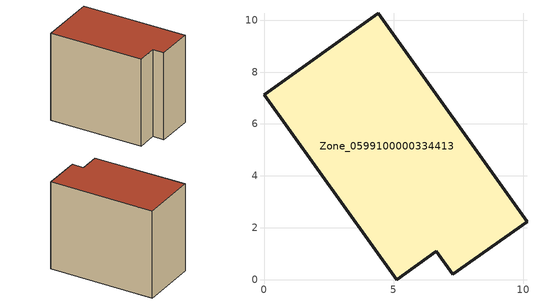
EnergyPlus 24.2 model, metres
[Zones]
Zone_0599100000334413
 floor ground (C_G): 0,7.12 4.4,10.26 10.13,2.23 7.28,0.2 6.65,1.1 5.11,0 z0
 wall outside (C_F): 4.4,10.26 0,7.12 5.11,0 6.65,1.1 7.28,0.2 10.13,2.23 4.4,10.26 z0:8.33
 roof outside (C_R): 10.13,2.23 4.4,10.26 0,7.12 5.11,0 6.65,1.1 7.28,0.2 z8.33
[BUILDING]
Pand.0599100000334413: North Axis=0; Terrain=City; Loads Convergence Tolerance Value=0.04; Temperature Convergence Tolerance Value=0.4; Solar Distribution=FullExterior; Maximum Number of Warmup Days=25; Minimum Number of Warmup Days=1
[Site:Location]
Rotterdam.The.Hague.AP_ZH_NLD Design_Conditions: Latitude=51.96; Longitude=4.45; Time Zone=1; Elevation=-4.5
[SITE:GROUNDTEMPERATURE:BUILDINGSURFACE]
18, 18, 18, 18, 18, 18, 18, 18, 18, 18, 18, 18
[MATERIAL] Thermal Absorptance=0.9; Solar Absorptance=0.7; Visible Absorptance=0.7
Name | Roughness | Thickness | Conductivity | Density | Specific Heat
G.TI.1975-1991 | MediumSmooth | 0.15 | 0.288461 | 540 | 1210
F.TI.1975-1991 | Rough | 0.3 | 0.230769 | 1920 | 840
R.TI.1975-1991 | MediumRough | 0.2 | 0.153846 | 1500 | 1000
[CONSTRUCTION]
C_G: G.TI.1975-1991
C_F: F.TI.1975-1991
C_R: R.TI.1975-1991
[ZONE]
Zone_0599100000334413: Type=1; Multiplier=1; Ceiling Height=Autocalculate; Volume=Autocalculate; Floor Area=autocalculate; Part of Total Floor Area=Yes
[ZONEINFILTRATION:DESIGNFLOWRATE]
Infil_Zone_0599100000334413: Zone or ZoneList or Space or SpaceList=Zone_0599100000334413; Schedule=AlwaysOn; Design Flow Rate Calculation Method=Flow/Area; Flow Rate per Floor Area=0.003; Constant Term Coefficient=1; Temperature Term Coefficient=0; Velocity Term Coefficient=0; Velocity Squared Term Coefficient=0
[HVACTEMPLATE:ZONE:IDEALLOADSAIRSYSTEM]
Zone_0599100000334413: Maximum Heating Supply Air Temperature=50; Minimum Cooling Supply Air Temperature=13; Maximum Heating Supply Air Humidity Ratio=0.0156; Minimum Cooling Supply Air Humidity Ratio=0.0077; Heating Limit=NoLimit; Cooling Limit=NoLimit; Dehumidification Control Type=ConstantSensibleHeatRatio; Cooling Sensible Heat Ratio=0.7; Dehumidification Setpoint=60; Humidification Control Type=None; Humidification Setpoint=30; Outdoor Air Method=None; Outdoor Air Flow Rate per Person=0.00944; Outdoor Air Flow Rate per Zone Floor Area=0; Outdoor Air Flow Rate per Zone=0; Demand Controlled Ventilation Type=None; Outdoor Air Economizer Type=NoEconomizer; Heat Recovery Type=None; Sensible Heat Recovery Effectiveness=0.7; Latent Heat Recovery Effectiveness=0.65
[ZONECONTROL:THERMOSTAT]
ThermostatControl_Zone_0599100000334413: Zone or ZoneList=Zone_0599100000334413; Control Type Schedule=DualSetpointControlType; Control 1=Thermostat_Zone_0599100000334413; Temperature Difference Between Cutout And Setpoint=0
[THERMOSTATSETPOINT:DUALSETPOINT]
Thermostat_Zone_0599100000334413: Heating Setpoint Temperature Schedule=HeatingSetpoint_Zone_0599100000334413; Cooling Setpoint Temperature Schedule=CoolingSetpoint_Zone_0599100000334413
[SCHEDULE:COMPACT]
HeatingSetpoint_Zone_0599100000334413: Through: 12/31, For: AllDays, Until: 24:00, 21
CoolingSetpoint_Zone_0599100000334413: Through: 12/31, For: AllDays, Until: 24:00, 24
DualSetpointControlType: Through: 12/31, For: AllDays, Until: 24:00, 4
AlwaysOn: Through: 12/31, For: AllDays, Until: 24:00, 1
